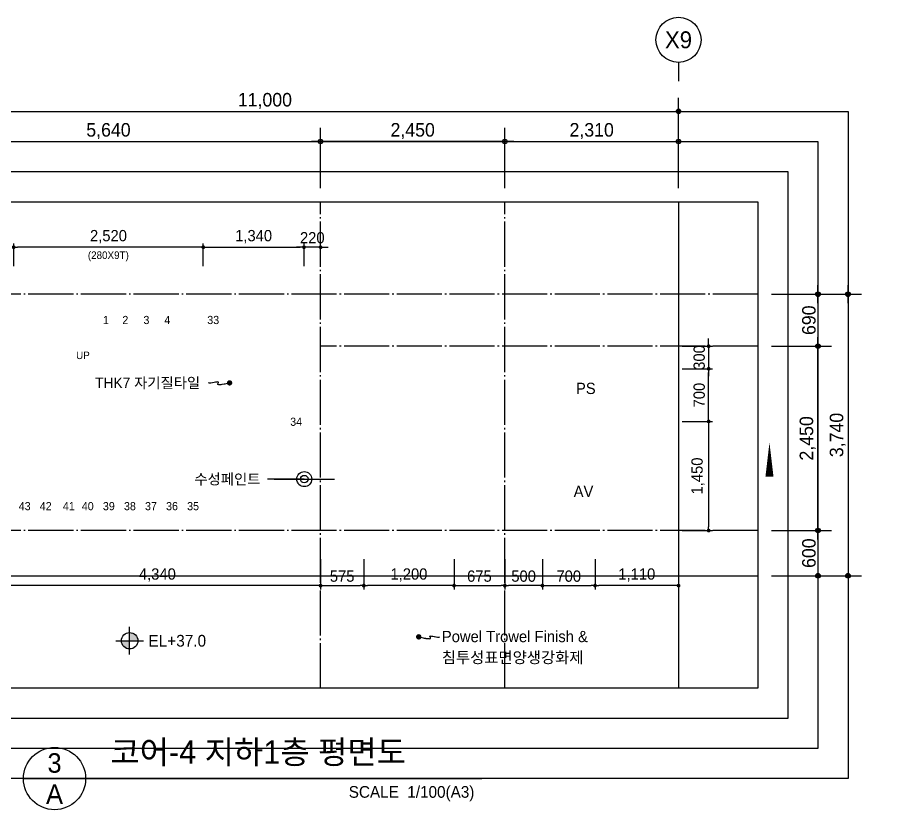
# Model space of a CAD drawing. Header units: millimetres. Extents: x 252711992 to 505989238, y 504776675 to 1009617600.
# Drawn here: x 253348356 to 253359837, y 504805853 to 504816382 of the extents above; entities that cross this region are included whole.
import ezdxf
from ezdxf.enums import TextEntityAlignment as Align
from ezdxf.xclip import XClip

# ---------------------------------------------------------------- set-up
doc = ezdxf.new("R2010")
doc.units = ezdxf.units.MM
doc.header["$XCLIPFRAME"] = 0
doc.linetypes.add('CEN', pattern=[35, 30, -2, 1, -2])
for name, color, linetype in [('$ZCDB_AUDIT_GENERATED_600D18', 7, 'Continuous'), ('0KD DIM', 7, 'Continuous'), ('4A.TEC CEN', 1, 'CEN'), ('4A.TEC ELE 4', 9, 'Continuous'), ('4A.TEC TEXT', 7, 'Continuous'), ('4A.TEC TEXT 1', 3, 'Continuous'), ('4A.TEC TEXT 2', 3, 'Continuous'), ('4A.TEC 벽체 3', 4, 'Continuous'), ('4A.TEC 벽체 4', 7, 'Continuous'), ('4A.TEC 심볼', 7, 'Continuous'), ('CEN', 1, 'CEN'), ('SYM', 1, 'Continuous'), ('TEXT', 7, 'Continuous'), ('㈜SE&C TEXT', 7, 'Continuous')]:
    doc.layers.add(name, color=color, linetype=linetype)
doc.layers.add('DEFPOINT', color=135, linetype='Continuous', plot=False)
doc.styles.add('GHS', font='malgun.ttf')
doc.styles.add('SAMOO', font='')
doc.styles.add('나눔고딕', font='')
doc.styles.add('돋움', font='')
doc.styles.add('돋음체', font='')
doc.styles.add('울릉도L', font='')
doc.styles.get('SAMOO').set_extended_font_data('Dotum')
doc.styles.get('나눔고딕').set_extended_font_data('Dotum')
doc.styles.get('돋움').set_extended_font_data('Dotum')
doc.styles.get('돋음체').set_extended_font_data('Dotum')
doc.styles.get('울릉도L').set_extended_font_data('Dotum')
doc.dimstyles.new('DIM_600(외부치수)', dxfattribs={"dimscale": 400, "dimtxt": 3.3, "dimasz": 1, "dimexe": 2, "dimexo": 2, "dimgap": 1, "dimtad": 1, "dimdec": 0, "dimdsep": 46, "dimlunit": 6, "dimtxsty": '나눔고딕', "dimblk1": 'DIMDOT', "dimblk2": 'DIMDOT', "dimsah": 1, "dimcen": 2.5, "dimdle": 1.5, "dimclrd": 8, "dimclre": 8, "dimclrt": 3, "dimadec": 0, "dimazin": 0, "dimtfac": 1, "dimtdec": 0, "dimtix": 1, "dimtmove": 2, "dimatfit": 3, "dimldrblk": 'DIMDOT', "dimfxl": 1, "dimtvp": 1, "dimtolj": 1, "dimtzin": 0, "dimarcsym": 0})
doc.dimstyles.new('DIM_80(외부치수)', dxfattribs={"dimscale": 40, "dimtxt": 3.3, "dimasz": 1, "dimexe": 2, "dimexo": 2, "dimgap": 1, "dimtad": 1, "dimdec": 0, "dimdsep": 46, "dimlunit": 6, "dimtxsty": '돋움', "dimblk1": 'DIMDOT', "dimblk2": 'DIMDOT', "dimsah": 1, "dimcen": 2.5, "dimdle": 1.5, "dimclrd": 1, "dimclre": 7, "dimclrt": 2, "dimadec": 0, "dimazin": 0, "dimtfac": 1, "dimtdec": 0, "dimtix": 1, "dimtmove": 2, "dimatfit": 3, "dimldrblk": 'DIMDOT', "dimfxl": 1, "dimtvp": 1, "dimtolj": 1, "dimtzin": 0, "dimarcsym": 0})
doc.dimstyles.new('KD DIM 1', dxfattribs={"dimscale": 50, "dimtxt": 3, "dimasz": 1, "dimexe": 1, "dimexo": 1, "dimgap": 1, "dimtad": 1, "dimdec": 0, "dimzin": 0, "dimdsep": 46, "dimlunit": 6, "dimtxsty": '돋음체', "dimblk": 'DOT', "dimcen": 3, "dimdle": 1, "dimclrd": 256, "dimclre": 256, "dimclrt": 3, "dimazin": 0, "dimtfac": 1, "dimtdec": 0, "dimtix": 1, "dimtmove": 2, "dimatfit": 3, "dimldrblk": 'OBLIQUE', "dimfxl": 1, "dimtvp": 0.8333, "dimtolj": 1, "dimtzin": 0, "dimarcsym": 0})

# ---------------------------------------------------------------- blocks, each defined once
blk = doc.blocks.new('dwgFD3B')
at = {"layer": '4A.TEC CEN', "color": 250, "ltscale": 500}
blk.add_line((49194.51, -169936.83, -3333.33), (358000, -169936.83, -3333.33), dxfattribs=at)
at = {"layer": '4A.TEC CEN', "color": 250, "ltscale": 500, "elevation": -3333.33}
blk.add_lwpolyline([(252807.63, -39163.16), (252807.63, -267000)], dxfattribs=at)
blk = doc.blocks.new('DIMDOT')
at = {"color": 0}
blk.add_line((-2, 0), (2, 0), dxfattribs=at)
for radius in [0.5, 0.25]:
    blk.add_circle((0, 0), radius, dxfattribs=at)
blk = doc.blocks.new('*D453')
at = {"layer": '$ZCDB_AUDIT_GENERATED_600D18', "color": 8, "lineweight": -2, "transparency": 16777216}
for p, q in [((253346149, 504814112), (253346149, 504815312)), ((253357149, 504814112), (253357149, 504815312)), ((253346209, 504815132), (253357089, 504815132))]:
    blk.add_line(p, q, dxfattribs=at)
at = {"layer": 'Defpoints', "color": 0, "transparency": 16777216}
for p in [(253357149, 504815132), (253346149, 504813932, 0), (253357149, 504813932)]:
    blk.add_point(p, dxfattribs=at)
at = {"layer": '$ZCDB_AUDIT_GENERATED_600D18', "color": 8, "lineweight": -2, "transparency": 16777216, "xscale": 60, "yscale": 60, "zscale": 60, "rotation": 180}
blk.add_blockref('DIMDOT', (253346149, 504815132), dxfattribs=at)
at = {"layer": '$ZCDB_AUDIT_GENERATED_600D18', "color": 8, "lineweight": -2, "transparency": 16777216, "xscale": 60, "yscale": 60, "zscale": 60}
blk.add_blockref('DIMDOT', (253357149, 504815132), dxfattribs=at)
at = {"layer": '$ZCDB_AUDIT_GENERATED_600D18', "color": 3, "transparency": 16777216, "insert": (253351649, 504815270), "char_height": 180, "attachment_point": 5, "style": '나눔고딕'}
blk.add_mtext('\\A1;11,000', dxfattribs=at)
blk = doc.blocks.new('*D454')
at = {"layer": '$ZCDB_AUDIT_GENERATED_600D18', "color": 8, "lineweight": -2, "transparency": 16777216}
for p, q in [((253354839, 504814112), (253354839, 504814912)), ((253357149, 504814112), (253357149, 504814912)), ((253354899, 504814732), (253357089, 504814732))]:
    blk.add_line(p, q, dxfattribs=at)
at = {"layer": 'Defpoints', "color": 0, "transparency": 16777216}
for p in [(253357149, 504814732), (253354839, 504813932, 569), (253357149, 504813932, 4431)]:
    blk.add_point(p, dxfattribs=at)
at = {"layer": '$ZCDB_AUDIT_GENERATED_600D18', "color": 8, "lineweight": -2, "transparency": 16777216, "xscale": 60, "yscale": 60, "zscale": 60, "rotation": 180}
blk.add_blockref('DIMDOT', (253354839, 504814732), dxfattribs=at)
at = {"layer": '$ZCDB_AUDIT_GENERATED_600D18', "color": 8, "lineweight": -2, "transparency": 16777216, "xscale": 60, "yscale": 60, "zscale": 60}
blk.add_blockref('DIMDOT', (253357149, 504814732), dxfattribs=at)
at = {"layer": '$ZCDB_AUDIT_GENERATED_600D18', "color": 3, "transparency": 16777216, "insert": (253355994, 504814870), "char_height": 180, "attachment_point": 5, "style": '나눔고딕'}
blk.add_mtext('\\A1;2,310', dxfattribs=at)
blk = doc.blocks.new('*D457')
at = {"layer": '$ZCDB_AUDIT_GENERATED_600D18', "color": 8, "lineweight": -2, "transparency": 16777216}
for p, q in [((253346749, 504814112), (253346749, 504814912)), ((253352389, 504814112), (253352389, 504814912)), ((253346809, 504814732), (253352329, 504814732))]:
    blk.add_line(p, q, dxfattribs=at)
at = {"layer": 'Defpoints', "color": 0, "transparency": 16777216}
for p in [(253352389, 504814732), (253346749, 504813932, 34667), (253352389, 504813932, 81667)]:
    blk.add_point(p, dxfattribs=at)
at = {"layer": '$ZCDB_AUDIT_GENERATED_600D18', "color": 8, "lineweight": -2, "transparency": 16777216, "xscale": 60, "yscale": 60, "zscale": 60, "rotation": 180}
blk.add_blockref('DIMDOT', (253346749, 504814732), dxfattribs=at)
at = {"layer": '$ZCDB_AUDIT_GENERATED_600D18', "color": 8, "lineweight": -2, "transparency": 16777216, "xscale": 60, "yscale": 60, "zscale": 60}
blk.add_blockref('DIMDOT', (253352389, 504814732), dxfattribs=at)
at = {"layer": '$ZCDB_AUDIT_GENERATED_600D18', "color": 3, "transparency": 16777216, "insert": (253349569, 504814870), "char_height": 180, "attachment_point": 5, "style": '나눔고딕'}
blk.add_mtext('\\A1;5,640', dxfattribs=at)
blk = doc.blocks.new('*D458')
at = {"layer": '$ZCDB_AUDIT_GENERATED_600D18', "color": 8, "lineweight": -2, "transparency": 16777216}
for p, q in [((253352389, 504814112), (253352389, 504814912)), ((253354839, 504814112), (253354839, 504814912)), ((253354779, 504814732), (253352449, 504814732))]:
    blk.add_line(p, q, dxfattribs=at)
at = {"layer": 'Defpoints', "color": 0, "transparency": 16777216}
for p in [(253352389, 504814732), (253352389, 504813932, 81667), (253354839, 504813932, 61250)]:
    blk.add_point(p, dxfattribs=at)
at = {"layer": '$ZCDB_AUDIT_GENERATED_600D18', "color": 8, "lineweight": -2, "transparency": 16777216, "xscale": 60, "yscale": 60, "zscale": 60, "rotation": 180}
blk.add_blockref('DIMDOT', (253352389, 504814732), dxfattribs=at)
at = {"layer": '$ZCDB_AUDIT_GENERATED_600D18', "color": 8, "lineweight": -2, "transparency": 16777216, "xscale": 60, "yscale": 60, "zscale": 60}
blk.add_blockref('DIMDOT', (253354839, 504814732), dxfattribs=at)
at = {"layer": '$ZCDB_AUDIT_GENERATED_600D18', "color": 3, "transparency": 16777216, "insert": (253353614, 504814870), "char_height": 180, "attachment_point": 5, "style": '나눔고딕'}
blk.add_mtext('\\A1;2,450', dxfattribs=at)
blk = doc.blocks.new('*D459')
at = {"layer": '$ZCDB_AUDIT_GENERATED_600D18', "color": 8, "lineweight": -2, "transparency": 16777216}
for p, q in [((253358383, 504812702), (253359583, 504812702)), ((253359403, 504812642), (253359403, 504809022)), ((253358383, 504808962), (253359583, 504808962))]:
    blk.add_line(p, q, dxfattribs=at)
at = {"layer": 'Defpoints', "color": 0, "transparency": 16777216}
for p in [(253358203, 504812702, 0), (253358203, 504808962, 0), (253359403, 504808962)]:
    blk.add_point(p, dxfattribs=at)
at = {"layer": '$ZCDB_AUDIT_GENERATED_600D18', "color": 8, "lineweight": -2, "transparency": 16777216, "xscale": 60, "yscale": 60, "zscale": 60}
for p, rotation in [((253359403, 504812702), 90), ((253359403, 504808962), 270)]:
    blk.add_blockref('DIMDOT', p, dxfattribs=dict(at, rotation=rotation))
at = {"layer": '$ZCDB_AUDIT_GENERATED_600D18', "color": 3, "transparency": 16777216, "insert": (253359266, 504810832), "char_height": 180, "attachment_point": 5, "rotation": 90, "style": '나눔고딕'}
blk.add_mtext('\\A1;3,740', dxfattribs=at)
blk = doc.blocks.new('*D460')
at = {"layer": '$ZCDB_AUDIT_GENERATED_600D18', "color": 8, "lineweight": -2, "transparency": 16777216}
for p, q in [((253358383, 504812702), (253359183, 504812702)), ((253359003, 504812642), (253359003, 504812072)), ((253358383, 504812012), (253359183, 504812012))]:
    blk.add_line(p, q, dxfattribs=at)
at = {"layer": 'Defpoints', "color": 0, "transparency": 16777216}
for p in [(253358203, 504812702, 0), (253358203, 504812012, 0), (253359003, 504812012)]:
    blk.add_point(p, dxfattribs=at)
at = {"layer": '$ZCDB_AUDIT_GENERATED_600D18', "color": 8, "lineweight": -2, "transparency": 16777216, "xscale": 60, "yscale": 60, "zscale": 60}
for p, rotation in [((253359003, 504812702), 90), ((253359003, 504812012), 270)]:
    blk.add_blockref('DIMDOT', p, dxfattribs=dict(at, rotation=rotation))
at = {"layer": '$ZCDB_AUDIT_GENERATED_600D18', "color": 3, "transparency": 16777216, "insert": (253358883, 504812357), "char_height": 180, "attachment_point": 5, "rotation": 90, "style": '나눔고딕'}
blk.add_mtext('\\A1;690', dxfattribs=at)
blk = doc.blocks.new('*D461')
at = {"layer": '$ZCDB_AUDIT_GENERATED_600D18', "color": 8, "lineweight": -2, "transparency": 16777216}
for p, q in [((253358383, 504812012), (253359183, 504812012)), ((253359003, 504809622), (253359003, 504811952)), ((253358383, 504809562), (253359183, 504809562))]:
    blk.add_line(p, q, dxfattribs=at)
at = {"layer": 'Defpoints', "color": 0, "transparency": 16777216}
for p in [(253358203, 504812012, 0), (253359003, 504812012), (253358203, 504809562, 0)]:
    blk.add_point(p, dxfattribs=at)
at = {"layer": '$ZCDB_AUDIT_GENERATED_600D18', "color": 8, "lineweight": -2, "transparency": 16777216, "xscale": 60, "yscale": 60, "zscale": 60}
for p, rotation in [((253359003, 504812012), 90), ((253359003, 504809562), 270)]:
    blk.add_blockref('DIMDOT', p, dxfattribs=dict(at, rotation=rotation))
at = {"layer": '$ZCDB_AUDIT_GENERATED_600D18', "color": 3, "transparency": 16777216, "insert": (253358866, 504810787), "char_height": 180, "attachment_point": 5, "rotation": 90, "style": '나눔고딕'}
blk.add_mtext('\\A1;2,450', dxfattribs=at)
blk = doc.blocks.new('*D462')
at = {"layer": '$ZCDB_AUDIT_GENERATED_600D18', "color": 8, "lineweight": -2, "transparency": 16777216}
for p, q in [((253358383, 504809562), (253359183, 504809562)), ((253359003, 504809502), (253359003, 504809022)), ((253358383, 504808962), (253359183, 504808962))]:
    blk.add_line(p, q, dxfattribs=at)
at = {"layer": 'Defpoints', "color": 0, "transparency": 16777216}
for p in [(253358203, 504809562, 0), (253358203, 504808962, 0), (253359003, 504808962)]:
    blk.add_point(p, dxfattribs=at)
at = {"layer": '$ZCDB_AUDIT_GENERATED_600D18', "color": 8, "lineweight": -2, "transparency": 16777216, "xscale": 60, "yscale": 60, "zscale": 60}
for p, rotation in [((253359003, 504809562), 90), ((253359003, 504808962), 270)]:
    blk.add_blockref('DIMDOT', p, dxfattribs=dict(at, rotation=rotation))
at = {"layer": '$ZCDB_AUDIT_GENERATED_600D18', "color": 3, "transparency": 16777216, "insert": (253358883, 504809262), "char_height": 180, "attachment_point": 5, "rotation": 90, "style": '나눔고딕'}
blk.add_mtext('\\A1;600', dxfattribs=at)
blk = doc.blocks.new('A$C092cc5a8')
at = {"layer": '4A.TEC 벽체 3', "elevation": 0, "flags": 128}
blk.add_lwpolyline([(-28245, 4096), (5555, 4096)], dxfattribs=at)
at = {"layer": '4A.TEC 벽체 4', "color": 251, "lineweight": 0, "ltscale": 15, "elevation": 0}
for points in [[(-28370, 3971), (5680, 3971)], [(-28495, 3846), (5805, 3846)]]:
    blk.add_lwpolyline(points, dxfattribs=at)
blk = doc.blocks.new('ASDFAWGFQWEGRQEWR')
at = {"layer": 'CEN'}
blk.add_lwpolyline([(1712, 118), (1641, 101), (1594, 94), (1567, 93), (1556, 98), (1554, 105), (1558, 114), (1563, 122), (1564, 128), (1557, 130), (1544, 129), (1526, 126), (1505, 122), (1483, 118), (1461, 115), (1443, 114), (1430, 118)], dxfattribs=at)
at = {"layer": '㈜SE&C TEXT', "color": 1, "const_width": 35.9}
blk.add_lwpolyline([(1729, 118, 1), (1694, 118, 1)], format="xyb", close=True, dxfattribs=at)
at = {"layer": '4A.TEC TEXT', "style": '돋움'}
blk.add_text('THK7 자기질타일', height=140, dxfattribs=at).set_placement((-77, 118), align=Align.MIDDLE_LEFT)
blk = doc.blocks.new('sa987w')
at = {"layer": 'CEN'}
blk.add_lwpolyline([(-193684, 4338697), (-193578, 4338673), (-193508, 4338662), (-193468, 4338661), (-193450, 4338667), (-193447, 4338679), (-193453, 4338692), (-193460, 4338704), (-193462, 4338713), (-193452, 4338716), (-193432, 4338714), (-193405, 4338709), (-193373, 4338703), (-193340, 4338697), (-193309, 4338693), (-193281, 4338692), (-193261, 4338697)], dxfattribs=at)
at = {"layer": '㈜SE&C TEXT', "color": 1, "const_width": 53.8}
blk.add_lwpolyline([(-193711, 4338697, -1), (-193657, 4338697, -1)], format="xyb", close=True, dxfattribs=at)
at = {"layer": '4A.TEC TEXT', "style": '돋움'}
for s, p in [('Powel Trowel Finish &', (-193223, 4338704)), ('침투성표면양생강화제', (-193223, 4338287))]:
    blk.add_text(s, height=225, dxfattribs=at).set_placement(p, align=Align.MIDDLE_LEFT)
blk = doc.blocks.new('_Dot')
at = {"color": 0, "linetype": 'ByBlock', "lineweight": -2}
blk.add_line((-0.5, 0), (-1, 0), dxfattribs=at)
at = {"color": 0, "linetype": 'ByBlock', "const_width": 0.5}
blk.add_lwpolyline([(-0.25, 0, 1), (0.25, 0, 1)], format="xyb", close=True, dxfattribs=at)
blk = doc.blocks.new('*D1057')
at = {"layer": '0KD DIM', "lineweight": -2, "transparency": 16777216}
for p, q in [((253348049, 504809181), (253348049, 504808781)), ((253352389, 504809181), (253352389, 504808781)), ((253352339, 504808831), (253348099, 504808831))]:
    blk.add_line(p, q, dxfattribs=at)
at = {"layer": 'Defpoints', "color": 0, "transparency": 16777216}
for p in [(253348049, 504809231), (253352389, 504809231), (253348049, 504808831)]:
    blk.add_point(p, dxfattribs=at)
at = {"layer": '0KD DIM', "lineweight": -2, "transparency": 16777216, "xscale": 50, "yscale": 50, "zscale": 50, "rotation": 180}
blk.add_blockref('_Dot', (253348049, 504808831), dxfattribs=at)
at = {"layer": '0KD DIM', "lineweight": -2, "transparency": 16777216, "xscale": 50, "yscale": 50, "zscale": 50}
blk.add_blockref('_Dot', (253352389, 504808831), dxfattribs=at)
at = {"layer": '0KD DIM', "color": 3, "transparency": 16777216, "insert": (253350219, 504808971), "char_height": 150, "attachment_point": 5, "style": '돋음체'}
blk.add_mtext('\\A1;4,340', dxfattribs=at)
blk = doc.blocks.new('_OBLIQUE')
at = {"color": 0, "linetype": 'ByBlock'}
blk.add_line((-0.5, -0.5), (0.5, 0.5), dxfattribs=at)
blk = doc.blocks.new('*D1058')
at = {"layer": '0KD DIM', "lineweight": -2, "transparency": 16777216}
for p, q in [((253352389, 504809181), (253352389, 504808781)), ((253352964, 504809181), (253352964, 504808781)), ((253352439, 504808831), (253352914, 504808831))]:
    blk.add_line(p, q, dxfattribs=at)
at = {"layer": 'Defpoints', "color": 0, "transparency": 16777216}
for p in [(253352389, 504809231), (253352964, 504809231), (253352964, 504808831)]:
    blk.add_point(p, dxfattribs=at)
at = {"layer": '0KD DIM', "lineweight": -2, "transparency": 16777216, "xscale": 50, "yscale": 50, "zscale": 50, "rotation": 180}
blk.add_blockref('_Dot', (253352389, 504808831), dxfattribs=at)
at = {"layer": '0KD DIM', "lineweight": -2, "transparency": 16777216, "xscale": 50, "yscale": 50, "zscale": 50}
blk.add_blockref('_Dot', (253352964, 504808831), dxfattribs=at)
at = {"layer": '0KD DIM', "color": 3, "transparency": 16777216, "insert": (253352676, 504808956), "char_height": 150, "attachment_point": 5, "style": '돋음체'}
blk.add_mtext('\\A1;575', dxfattribs=at)
blk = doc.blocks.new('*D1059')
at = {"layer": '0KD DIM', "lineweight": -2, "transparency": 16777216}
for p, q in [((253352964, 504809181), (253352964, 504808781)), ((253354164, 504809181), (253354164, 504808781)), ((253354114, 504808831), (253353014, 504808831))]:
    blk.add_line(p, q, dxfattribs=at)
at = {"layer": 'Defpoints', "color": 0, "transparency": 16777216}
for p in [(253352964, 504809231), (253354164, 504809231), (253352964, 504808831)]:
    blk.add_point(p, dxfattribs=at)
at = {"layer": '0KD DIM', "lineweight": -2, "transparency": 16777216, "xscale": 50, "yscale": 50, "zscale": 50, "rotation": 180}
blk.add_blockref('_Dot', (253352964, 504808831), dxfattribs=at)
at = {"layer": '0KD DIM', "lineweight": -2, "transparency": 16777216, "xscale": 50, "yscale": 50, "zscale": 50}
blk.add_blockref('_Dot', (253354164, 504808831), dxfattribs=at)
at = {"layer": '0KD DIM', "color": 3, "transparency": 16777216, "insert": (253353564, 504808971), "char_height": 150, "attachment_point": 5, "style": '돋음체'}
blk.add_mtext('\\A1;1,200', dxfattribs=at)
blk = doc.blocks.new('*D1060')
at = {"layer": '0KD DIM', "lineweight": -2, "transparency": 16777216}
for p, q in [((253354164, 504809181), (253354164, 504808781)), ((253354839, 504809181), (253354839, 504808781)), ((253354214, 504808831), (253354789, 504808831))]:
    blk.add_line(p, q, dxfattribs=at)
at = {"layer": 'Defpoints', "color": 0, "transparency": 16777216}
for p in [(253354164, 504809231), (253354839, 504809231), (253354839, 504808831)]:
    blk.add_point(p, dxfattribs=at)
at = {"layer": '0KD DIM', "lineweight": -2, "transparency": 16777216, "xscale": 50, "yscale": 50, "zscale": 50, "rotation": 180}
blk.add_blockref('_Dot', (253354164, 504808831), dxfattribs=at)
at = {"layer": '0KD DIM', "lineweight": -2, "transparency": 16777216, "xscale": 50, "yscale": 50, "zscale": 50}
blk.add_blockref('_Dot', (253354839, 504808831), dxfattribs=at)
at = {"layer": '0KD DIM', "color": 3, "transparency": 16777216, "insert": (253354501, 504808956), "char_height": 150, "attachment_point": 5, "style": '돋음체'}
blk.add_mtext('\\A1;675', dxfattribs=at)
blk = doc.blocks.new('*D1061')
at = {"layer": '0KD DIM', "lineweight": -2, "transparency": 16777216}
for p, q in [((253354839, 504809181), (253354839, 504808781)), ((253355339, 504809181), (253355339, 504808781)), ((253355289, 504808831), (253354889, 504808831))]:
    blk.add_line(p, q, dxfattribs=at)
at = {"layer": 'Defpoints', "color": 0, "transparency": 16777216}
for p in [(253354839, 504809231), (253355339, 504809231), (253354839, 504808831)]:
    blk.add_point(p, dxfattribs=at)
at = {"layer": '0KD DIM', "lineweight": -2, "transparency": 16777216, "xscale": 50, "yscale": 50, "zscale": 50, "rotation": 180}
blk.add_blockref('_Dot', (253354839, 504808831), dxfattribs=at)
at = {"layer": '0KD DIM', "lineweight": -2, "transparency": 16777216, "xscale": 50, "yscale": 50, "zscale": 50}
blk.add_blockref('_Dot', (253355339, 504808831), dxfattribs=at)
at = {"layer": '0KD DIM', "color": 3, "transparency": 16777216, "insert": (253355089, 504808956), "char_height": 150, "attachment_point": 5, "style": '돋음체'}
blk.add_mtext('\\A1;500', dxfattribs=at)
blk = doc.blocks.new('*D1062')
at = {"layer": '0KD DIM', "lineweight": -2, "transparency": 16777216}
for p, q in [((253355339, 504809181), (253355339, 504808781)), ((253356039, 504809181), (253356039, 504808781)), ((253355389, 504808831), (253355989, 504808831))]:
    blk.add_line(p, q, dxfattribs=at)
at = {"layer": 'Defpoints', "color": 0, "transparency": 16777216}
for p in [(253355339, 504809231), (253356039, 504809231), (253356039, 504808831)]:
    blk.add_point(p, dxfattribs=at)
at = {"layer": '0KD DIM', "lineweight": -2, "transparency": 16777216, "xscale": 50, "yscale": 50, "zscale": 50, "rotation": 180}
blk.add_blockref('_Dot', (253355339, 504808831), dxfattribs=at)
at = {"layer": '0KD DIM', "lineweight": -2, "transparency": 16777216, "xscale": 50, "yscale": 50, "zscale": 50}
blk.add_blockref('_Dot', (253356039, 504808831), dxfattribs=at)
at = {"layer": '0KD DIM', "color": 3, "transparency": 16777216, "insert": (253355689, 504808956), "char_height": 150, "attachment_point": 5, "style": '돋음체'}
blk.add_mtext('\\A1;700', dxfattribs=at)
blk = doc.blocks.new('*D1063')
at = {"layer": '0KD DIM', "lineweight": -2, "transparency": 16777216}
for p, q in [((253356039, 504809181), (253356039, 504808781)), ((253357149, 504809181), (253357149, 504808781)), ((253357099, 504808831), (253356089, 504808831))]:
    blk.add_line(p, q, dxfattribs=at)
at = {"layer": 'Defpoints', "color": 0, "transparency": 16777216}
for p in [(253356039, 504809231), (253357149, 504809231), (253356039, 504808831)]:
    blk.add_point(p, dxfattribs=at)
at = {"layer": '0KD DIM', "lineweight": -2, "transparency": 16777216, "xscale": 50, "yscale": 50, "zscale": 50, "rotation": 180}
blk.add_blockref('_Dot', (253356039, 504808831), dxfattribs=at)
at = {"layer": '0KD DIM', "lineweight": -2, "transparency": 16777216, "xscale": 50, "yscale": 50, "zscale": 50}
blk.add_blockref('_Dot', (253357149, 504808831), dxfattribs=at)
at = {"layer": '0KD DIM', "color": 3, "transparency": 16777216, "insert": (253356594, 504808971), "char_height": 150, "attachment_point": 5, "style": '돋음체'}
blk.add_mtext('\\A1;1,110', dxfattribs=at)
blk = doc.blocks.new('*D1064')
at = {"layer": '0KD DIM', "lineweight": -2, "transparency": 16777216}
for p, q in [((253357549, 504812062), (253357549, 504812112)), ((253357199, 504812012), (253357599, 504812012)), ((253357549, 504812012), (253357549, 504811712)), ((253357199, 504811712), (253357599, 504811712)), ((253357549, 504811662), (253357549, 504811612))]:
    blk.add_line(p, q, dxfattribs=at)
at = {"layer": 'Defpoints', "color": 0, "transparency": 16777216}
for p in [(253357149, 504812012), (253357149, 504811712), (253357549, 504811712)]:
    blk.add_point(p, dxfattribs=at)
at = {"layer": '0KD DIM', "lineweight": -2, "transparency": 16777216, "xscale": 50, "yscale": 50, "zscale": 50}
for p, rotation in [((253357549, 504812012), 270), ((253357549, 504811712), 90)]:
    blk.add_blockref('_Dot', p, dxfattribs=dict(at, rotation=rotation))
at = {"layer": '0KD DIM', "color": 3, "transparency": 16777216, "insert": (253357424, 504811862), "char_height": 150, "attachment_point": 5, "rotation": 90, "style": '돋음체'}
blk.add_mtext('\\A1;300', dxfattribs=at)
blk = doc.blocks.new('*D1065')
at = {"layer": '0KD DIM', "lineweight": -2, "transparency": 16777216}
for p, q in [((253357199, 504811712), (253357599, 504811712)), ((253357549, 504811062), (253357549, 504811662)), ((253357199, 504811012), (253357599, 504811012))]:
    blk.add_line(p, q, dxfattribs=at)
at = {"layer": 'Defpoints', "color": 0, "transparency": 16777216}
for p in [(253357149, 504811712), (253357549, 504811712), (253357149, 504811012)]:
    blk.add_point(p, dxfattribs=at)
at = {"layer": '0KD DIM', "lineweight": -2, "transparency": 16777216, "xscale": 50, "yscale": 50, "zscale": 50}
for p, rotation in [((253357549, 504811712), 90), ((253357549, 504811012), 270)]:
    blk.add_blockref('_Dot', p, dxfattribs=dict(at, rotation=rotation))
at = {"layer": '0KD DIM', "color": 3, "transparency": 16777216, "insert": (253357424, 504811362), "char_height": 150, "attachment_point": 5, "rotation": 90, "style": '돋음체'}
blk.add_mtext('\\A1;700', dxfattribs=at)
blk = doc.blocks.new('*D1066')
at = {"layer": '0KD DIM', "lineweight": -2, "transparency": 16777216}
for p, q in [((253357199, 504811012), (253357599, 504811012)), ((253357549, 504810962), (253357549, 504809612)), ((253357199, 504809562), (253357599, 504809562))]:
    blk.add_line(p, q, dxfattribs=at)
at = {"layer": 'Defpoints', "color": 0, "transparency": 16777216}
for p in [(253357149, 504811012), (253357149, 504809562), (253357549, 504809562)]:
    blk.add_point(p, dxfattribs=at)
at = {"layer": '0KD DIM', "lineweight": -2, "transparency": 16777216, "xscale": 50, "yscale": 50, "zscale": 50}
for p, rotation in [((253357549, 504811012), 90), ((253357549, 504809562), 270)]:
    blk.add_blockref('_Dot', p, dxfattribs=dict(at, rotation=rotation))
at = {"layer": '0KD DIM', "color": 3, "transparency": 16777216, "insert": (253357409, 504810287), "char_height": 150, "attachment_point": 5, "rotation": 90, "style": '돋음체'}
blk.add_mtext('\\A1;1,450', dxfattribs=at)
blk = doc.blocks.new('FL-LEVEL1')
at = {"layer": '4A.TEC 심볼', "linetype": 'ByBlock'}
h = blk.add_hatch(color=256, dxfattribs=at)
h.paths.add_polyline_path([(295, 175), (295, 0), (470, 0, 0.414214)])
h.paths.add_polyline_path([(295, 0), (120, 0, 0.414214), (295, -175)])
for p, q in [((295, -295), (295, 295)), ((0, 0), (590, 0))]:
    blk.add_line(p, q, dxfattribs=at)
blk.add_circle((295, 0), 175, dxfattribs=at)
at = {"layer": '4A.TEC TEXT 2', "color": 3, "linetype": 'ByBlock', "style": 'SAMOO'}
blk.add_attdef('FL', text='', height=250, dxfattribs=at).set_placement((695, 0), align=Align.MIDDLE_LEFT)
blk = doc.blocks.new('*D1050')
at = {"layer": '0KD DIM', "lineweight": -2, "transparency": 16777216}
for p, q in [((253348309, 504813077), (253348309, 504813377)), ((253350829, 504813077), (253350829, 504813377)), ((253350779, 504813327), (253348359, 504813327))]:
    blk.add_line(p, q, dxfattribs=at)
at = {"layer": 'Defpoints', "color": 0, "transparency": 16777216}
for p in [(253348309, 504813327), (253348309, 504813027, 0), (253350829, 504813027)]:
    blk.add_point(p, dxfattribs=at)
at = {"layer": '0KD DIM', "lineweight": -2, "transparency": 16777216, "xscale": 50, "yscale": 50, "zscale": 50, "rotation": 180}
blk.add_blockref('_Dot', (253348309, 504813327), dxfattribs=at)
at = {"layer": '0KD DIM', "lineweight": -2, "transparency": 16777216, "xscale": 50, "yscale": 50, "zscale": 50}
blk.add_blockref('_Dot', (253350829, 504813327), dxfattribs=at)
at = {"layer": '0KD DIM', "color": 3, "transparency": 16777216, "insert": (253349569, 504813467), "char_height": 150, "attachment_point": 5, "style": '돋음체'}
blk.add_mtext('\\A1;2,520', dxfattribs=at)
blk = doc.blocks.new('*D1051')
at = {"layer": '0KD DIM', "lineweight": -2, "transparency": 16777216}
for p, q in [((253350829, 504813077), (253350829, 504813377)), ((253352169, 504813077), (253352169, 504813377)), ((253350879, 504813327), (253352119, 504813327))]:
    blk.add_line(p, q, dxfattribs=at)
at = {"layer": 'Defpoints', "color": 0, "transparency": 16777216}
for p in [(253352169, 504813327), (253350829, 504813027), (253352169, 504813027)]:
    blk.add_point(p, dxfattribs=at)
at = {"layer": '0KD DIM', "lineweight": -2, "transparency": 16777216, "xscale": 50, "yscale": 50, "zscale": 50, "rotation": 180}
blk.add_blockref('_Dot', (253350829, 504813327), dxfattribs=at)
at = {"layer": '0KD DIM', "lineweight": -2, "transparency": 16777216, "xscale": 50, "yscale": 50, "zscale": 50}
blk.add_blockref('_Dot', (253352169, 504813327), dxfattribs=at)
at = {"layer": '0KD DIM', "color": 3, "transparency": 16777216, "insert": (253351499, 504813467), "char_height": 150, "attachment_point": 5, "style": '돋음체'}
blk.add_mtext('\\A1;1,340', dxfattribs=at)
blk = doc.blocks.new('*D1053')
at = {"layer": '0KD DIM', "lineweight": -2, "transparency": 16777216}
for p, q in [((253352169, 504813077), (253352169, 504813377)), ((253352389, 504813077), (253352389, 504813377)), ((253352119, 504813327), (253352069, 504813327)), ((253352389, 504813327), (253352169, 504813327)), ((253352439, 504813327), (253352489, 504813327))]:
    blk.add_line(p, q, dxfattribs=at)
at = {"layer": 'Defpoints', "color": 0, "transparency": 16777216}
for p in [(253352169, 504813327), (253352169, 504813027), (253352389, 504813027)]:
    blk.add_point(p, dxfattribs=at)
at = {"layer": '0KD DIM', "lineweight": -2, "transparency": 16777216, "xscale": 50, "yscale": 50, "zscale": 50}
blk.add_blockref('_Dot', (253352169, 504813327), dxfattribs=at)
at = {"layer": '0KD DIM', "lineweight": -2, "transparency": 16777216, "xscale": 50, "yscale": 50, "zscale": 50, "rotation": 180}
blk.add_blockref('_Dot', (253352389, 504813327), dxfattribs=at)
at = {"layer": '0KD DIM', "color": 3, "transparency": 16777216, "insert": (253352279, 504813452), "char_height": 150, "attachment_point": 5, "style": '돋음체'}
blk.add_mtext('\\A1;220', dxfattribs=at)
blk = doc.blocks.new('ccs122')
at = {"layer": '4A.TEC 심볼'}
blk.add_line((0, 8), (0, 3), dxfattribs=at)
blk.add_circle((0, 14), 6, dxfattribs=at)
at = {"layer": '4A.TEC TEXT 2', "color": 3, "style": 'GHS'}
blk.add_attdef('NO', text='', height=4.5, dxfattribs=at).set_placement((-0.01, 14.02), align=Align.MIDDLE_CENTER)
blk = doc.blocks.new('ADSFWEFQWEF')
at = {"layer": '4A.TEC TEXT', "style": '돋움'}
blk.add_text('수성페인트', height=140, dxfattribs=at).set_placement((560, 110), align=Align.MIDDLE_LEFT)
at = {"layer": '㈜SE&C TEXT', "color": 1}
blk.add_leader([(2021, 110, 0), (1532, 110)], dimstyle='DIM_80(외부치수)', override={"dimasz": 5, "dimtad": 0}, dxfattribs=at)

msp = doc.modelspace()

# ---------------------------------------------------------------- linework, layer by layer
at = {"layer": '4A.TEC CEN', "ltscale": 20}
for p, q in [((253352388.77, 504807467.16, 1666.67), (253352388.77, 504813932.16, 1666.67)), ((253354838.77, 504807467.16, 1666.67), (253354838.77, 504813932.16, 1666.67)), ((253358203.05, 504812702.14, 1666.67), (253344892.67, 504812702.14, 1666.67)), ((253358203.05, 504812012.14, 1666.67), (253352388.77, 504812012.14, 1666.67)), ((253358203.05, 504809562.14, 1666.67), (253344892.67, 504809562.14, 1666.67))]:
    msp.add_line(p, q, dxfattribs=at)
at = {"layer": '4A.TEC 심볼'}
msp.add_line((253348437.72, 504806267.16, 3333.33), (253354531.71, 504806267.16, 3333.33), dxfattribs=at)
msp.add_circle((253348851.72, 504806267.16, 3333.33), 414, dxfattribs=at)
at = {"layer": 'DEFPOINT', "elevation": 3333.33}
for points in [[(253343692.67, 504815132.16), (253359403.05, 504815132.16), (253359403.05, 504806267.16), (253343692.67, 504806267.16)], [(253344092.67, 504814732.16), (253359003.05, 504814732.16), (253359003.05, 504806667.16), (253344092.67, 504806667.16)], [(253344492.67, 504814332.16), (253358603.05, 504814332.16), (253358603.05, 504807067.16), (253344492.67, 504807067.16)], [(253344892.67, 504813932.16), (253358203.05, 504813932.16), (253358203.05, 504807467.16), (253344892.67, 504807467.16)]]:
    msp.add_lwpolyline(points, close=True, dxfattribs=at)
at = {"layer": 'SYM', "elevation": 1666.67}
msp.add_lwpolyline([(253358357.91, 504810731.32, 0, 106.74, 0), (253358357.91, 504810278.45, 0, 0, 0), (253357044.96, 504810278.45, 0, 0, 0)], format="xyseb", dxfattribs=at)

# ---------------------------------------------------------------- block references
ref = msp.add_blockref('dwgFD3B', (253104341.15, 504978898.98, -4999.1))
XClip(ref).set_block_clipping_path([(240551.5187525749, -171431.8169597387), (253861.8992676735, -164966.8169609308)])
for name, p in [('ASDFAWGFQWEGRQEWR', (253349467.87, 504811406.49)), ('ADSFWEFQWEF', (253350151.53, 504810135.85))]:
    msp.add_blockref(name, p)
at = {"layer": '4A.TEC ELE 4'}
ref = msp.add_blockref('A$C092cc5a8', (253359093.55, 504804466.28, -3332.43), dxfattribs=at)
XClip(ref).set_block_clipping_path([(3899.121032089, 3000.882517755), (17209.5015471876, 9465.8825165629)])
at = {"layer": '4A.TEC TEXT', "xscale": 0.6666666666666666, "yscale": 0.6666666666666666, "zscale": 0.6666666666666666}
msp.add_blockref('sa987w', (253482817.37, 501915685.2), dxfattribs=at)
at = {"layer": '4A.TEC 심볼'}
ref = msp.add_blockref('ccs122', (253357148.78, 504815382.16, -7764.32), dxfattribs=dict(at, xscale=49.99999977496833, yscale=49.99999977496833, zscale=49.99999977496833))
ref.add_attrib('NO', 'X9', dxfattribs={"layer": '0', "color": 3, "height": 225, "style": '울릉도L'}).set_placement((253357148.47, 504816083.06, -7764.32), align=Align.MIDDLE_CENTER)
at = {"layer": '4A.TEC 심볼', "color": 3, "linetype": 'ByBlock'}
ref = msp.add_blockref('FL-LEVEL1', (253349665.7, 504808098.07), dxfattribs=dict(at, xscale=0.6250000000000405, yscale=0.6250000000000405, zscale=0.6250000000000405))
ref.add_attrib('FL', 'EL+37.0', dxfattribs={"layer": '4A.TEC TEXT 1', "color": 3, "linetype": 'ByBlock', "height": 156.25, "style": 'SAMOO'}).set_placement((253350100.08, 504808098.07), align=Align.MIDDLE_LEFT)

# ---------------------------------------------------------------- texts
at = {"layer": '0KD DIM', "color": 3, "style": '돋음체'}
msp.add_text('(280X9T)', height=100, dxfattribs=at).set_placement((253349567.37, 504813221.24, 1666.67), align=Align.MIDDLE_CENTER)
at = {"layer": '4A.TEC TEXT 1', "style": '돋음체'}
msp.add_text('UP', height=100, dxfattribs=at).set_placement((253349138.54, 504811890.73), align=Align.MIDDLE_LEFT)
at = {"layer": '4A.TEC TEXT 2', "color": 3, "style": '나눔고딕'}
msp.add_text('코어-4 지하1층 평면도', height=310.5, dxfattribs=at).set_placement((253349594.61, 504806370.66, 3333.33), align=Align.BOTTOM_LEFT)
for s, p in [('3', (253348851.72, 504806474.16, 3333.33)), ('A', (253348851.72, 504806060.16, 3333.33))]:
    msp.add_text(s, height=258.75, dxfattribs=at).set_placement(p, align=Align.MIDDLE)
msp.add_text('SCALE  1/100(A3)', height=155.25, dxfattribs=at).set_placement((253354434.51, 504805965.52, 3333.33), align=Align.BOTTOM_RIGHT)
at = {"layer": 'TEXT', "style": '나눔고딕'}
for s, height, p in [('1', 108.68, (253349574.82, 504812273.21, 6666.22)), ('2', 108.68, (253349832.55, 504812273.21, 6666.22)), ('3', 108.68, (253350112.7, 504812273.21, 6666.22)), ('4', 108.68, (253350391.08, 504812273.21, 6666.22)), ('33', 108.675, (253351040.73, 504812273.21, 6666.22)), ('34', 108.675, (253352143.83, 504810921.34, 1666.67)), ('43', 108.675, (253348533.71, 504809799.57, 1666.67)), ('42', 108.675, (253348813.41, 504809799.57, 1666.67)), ('41', 108.675, (253349120.84, 504809799.57, 1666.67)), ('40', 108.675, (253349372.38, 504809799.57, 1666.67)), ('39', 108.675, (253349652.97, 504809799.57, 1666.67)), ('38', 108.675, (253349933.27, 504809799.57, 1666.67)), ('37', 108.675, (253350212.97, 504809799.57, 1666.67)), ('36', 108.675, (253350492.97, 504809799.57, 1666.67)), ('35', 108.675, (253350772.82, 504809799.57, 1666.67))]:
    msp.add_text(s, height=height, dxfattribs=at).set_placement(p, align=Align.BOTTOM_RIGHT)
at = {"layer": 'TEXT', "style": '돋움'}
for s, p in [('PS', (253355915.89, 504811451.43, -3333.33)), ('AV', (253355885.42, 504810082.78, -3333.33))]:
    msp.add_text(s, height=150, dxfattribs=at).set_placement(p, align=Align.MIDDLE_CENTER)

# ---------------------------------------------------------------- dimensions: what is measured, and where the dimension line sits
at = {"layer": '$ZCDB_AUDIT_GENERATED_600D18'}
for base, p1, p2, picture, middle in [((253357148.78, 504815132.16, -7764.32), (253346148.78, 504813932.16, -7764.32), (253357148.78, 504813932.16, -7764.32), '*D453', (253351648.78, 504815269.62, -7764.32)), ((253352388.77, 504814732.16, -7764.32), (253346748.77, 504813932.16, 26902.34), (253352388.77, 504813932.16, 73902.34), '*D457', (253349568.77, 504814869.62, -7764.32)), ((253357148.78, 504814732.16, -7764.32), (253354838.77, 504813932.16, -7195.76), (253357148.78, 504813932.16, -3332.88), '*D454', (253355993.77, 504814869.62, -7764.32))]:
    dim = msp.add_linear_dim(base=base, p1=p1, p2=p2, dimstyle='DIM_600(외부치수)', override={"dimscale": 300, "dimtxt": 0.6, "dimasz": 0.2, "dimexe": 0.6, "dimexo": 0.6, "dimgap": 0.1, "dimdec": 1, "dimblk1": 'DIMDOT', "dimblk2": 'DIMDOT', "dimdle": 0.5}, dxfattribs=at)
    dim.commit()
    dim.dimension.update_dxf_attribs({"geometry": picture, "text_midpoint": middle})
for base, p1, p2, angle, picture, middle in [((253352388.77, 504814732.16, -7764.32), (253354838.77, 504813932.16, 53485.68), (253352388.77, 504813932.16, 73902.34), 180, '*D458', (253353613.77, 504814869.62, -7764.32)), ((253359403.05, 504808962.14, -4999.55), (253358203.05, 504812702.14, -4999.55), (253358203.05, 504808962.14, -4999.55), 270, '*D459', (253359265.59, 504810832.14, -4999.55)), ((253359003.05, 504812012.14, -4999.55), (253358203.05, 504812702.14, -4999.55), (253358203.05, 504812012.14, -4999.55), 270, '*D460', (253358882.93, 504812357.14, -4999.55)), ((253359003.05, 504812012.14, -4999.55), (253358203.05, 504809562.14, -4999.55), (253358203.05, 504812012.14, -4999.55), 90, '*D461', (253358865.59, 504810787.14, -4999.55)), ((253359003.05, 504808962.14, -4999.55), (253358203.05, 504809562.14, -4999.55), (253358203.05, 504808962.14, -4999.55), 270, '*D462', (253358882.93, 504809262.14, -4999.55))]:
    dim = msp.add_linear_dim(base=base, p1=p1, p2=p2, angle=angle, dimstyle='DIM_600(외부치수)', override={"dimscale": 300, "dimtxt": 0.6, "dimasz": 0.2, "dimexe": 0.6, "dimexo": 0.6, "dimgap": 0.1, "dimdec": 1, "dimblk1": 'DIMDOT', "dimblk2": 'DIMDOT', "dimdle": 0.5}, dxfattribs=at)
    dim.commit()
    dim.dimension.update_dxf_attribs({"geometry": picture, "text_midpoint": middle})
at = {"layer": '0KD DIM'}
for base, p1, p2, angle, picture, middle in [((253348308.77, 504813327.14, 1666.67), (253350828.77, 504813027.14, 1666.67), (253348308.77, 504813027.14, 1666.67), 180, '*D1050', (253349568.77, 504813466.7, 1666.67)), ((253352168.77, 504813327.14, 1666.67), (253352388.77, 504813027.14, 1666.67), (253352168.77, 504813027.14, 1666.67), 180, '*D1053', (253352278.77, 504813452.24, 1666.67)), ((253357548.78, 504811712.14, -3332.88), (253357148.78, 504812012.14, -3332.88), (253357148.78, 504811712.14, -3332.88), 270, '*D1064', (253357423.67, 504811862.14, -3332.88)), ((253357548.78, 504811712.14, -3332.88), (253357148.78, 504811012.14, -3332.88), (253357148.78, 504811712.14, -3332.88), 90, '*D1065', (253357423.67, 504811362.14, -3332.88)), ((253357548.78, 504809562.14, -3332.88), (253357148.78, 504811012.14, -3332.88), (253357148.78, 504809562.14, -3332.88), 270, '*D1066', (253357409.22, 504810287.14, -3332.88)), ((253348048.77, 504808831.32, 1666.67), (253352388.77, 504809231.32, 1666.67), (253348048.77, 504809231.32, 1666.67), 180, '*D1057', (253350218.77, 504808970.87, 1666.67)), ((253352963.78, 504808831.32, 1666.67), (253354163.77, 504809231.32, 1666.67), (253352963.78, 504809231.32, 1666.67), 180, '*D1059', (253353563.77, 504808970.87, 1666.67)), ((253354838.77, 504808831.32, 1666.67), (253355338.77, 504809231.32, 1666.67), (253354838.77, 504809231.32, 1666.67), 180, '*D1061', (253355088.77, 504808956.42, 1666.67)), ((253356038.77, 504808831.32, 1666.67), (253357148.78, 504809231.32, 1666.67), (253356038.77, 504809231.32, 1666.67), 180, '*D1063', (253356593.77, 504808970.87, 1666.67))]:
    dim = msp.add_linear_dim(base=base, p1=p1, p2=p2, angle=angle, dimstyle='KD DIM 1', dxfattribs=at)
    dim.commit()
    dim.dimension.update_dxf_attribs({"geometry": picture, "text_midpoint": middle})
for base, p1, p2, picture, middle in [((253352168.77, 504813327.14, 1666.67), (253350828.77, 504813027.14, 1666.67), (253352168.77, 504813027.14, 1666.67), '*D1051', (253351498.77, 504813466.7, 1666.67)), ((253352963.78, 504808831.32, 1666.67), (253352388.77, 504809231.32, 1666.67), (253352963.78, 504809231.32, 1666.67), '*D1058', (253352676.28, 504808956.42, 1666.67)), ((253354838.77, 504808831.32, 1666.67), (253354163.77, 504809231.32, 1666.67), (253354838.77, 504809231.32, 1666.67), '*D1060', (253354501.27, 504808956.42, 1666.67)), ((253356038.77, 504808831.32, 1666.67), (253355338.77, 504809231.32, 1666.67), (253356038.77, 504809231.32, 1666.67), '*D1062', (253355688.77, 504808956.42, 1666.67))]:
    dim = msp.add_linear_dim(base=base, p1=p1, p2=p2, dimstyle='KD DIM 1', dxfattribs=at)
    dim.commit()
    dim.dimension.update_dxf_attribs({"geometry": picture, "text_midpoint": middle})

doc.saveas('drawing.dxf')
